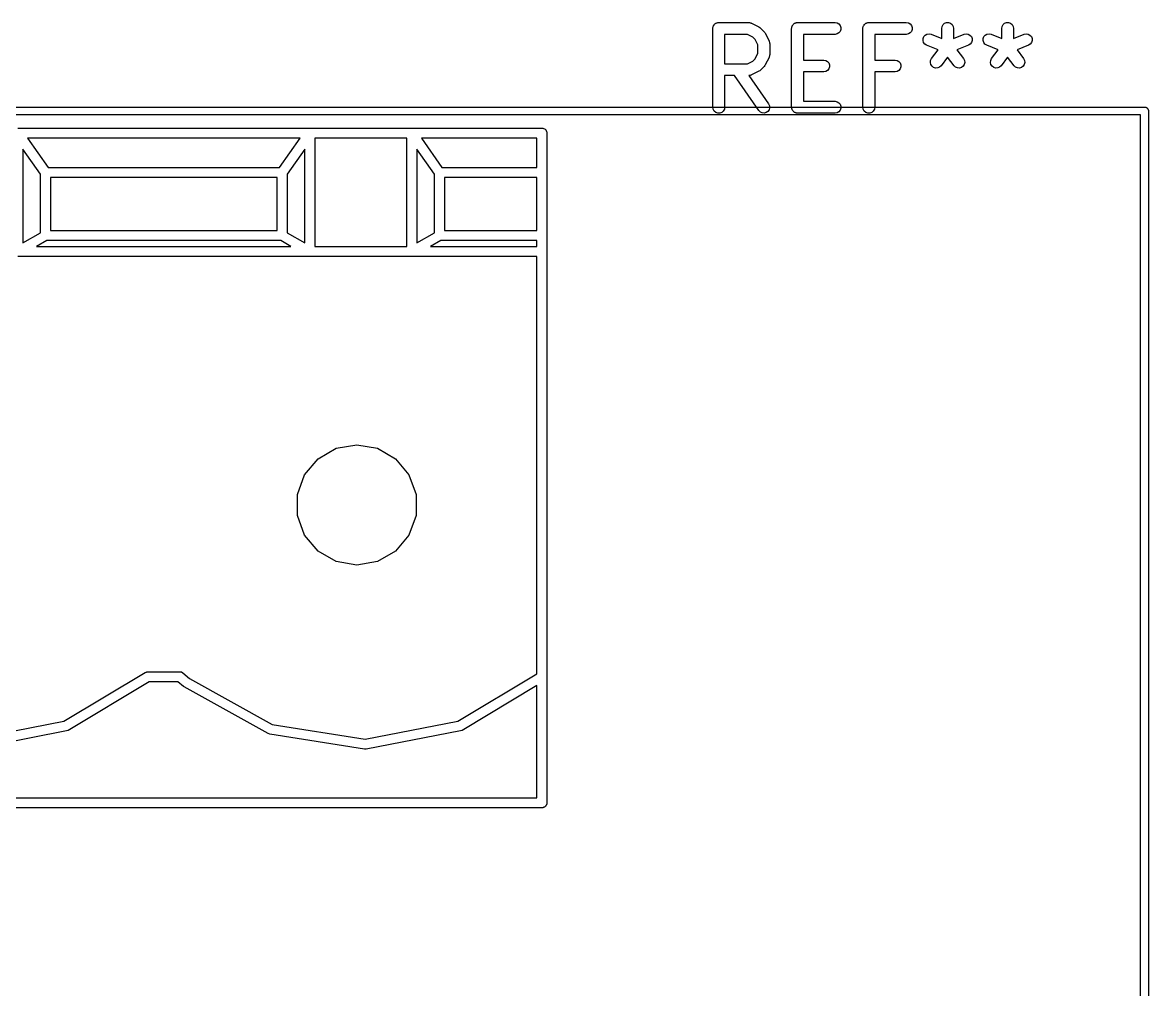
# Model space of a CAD drawing. Extents: x 10 to 287, y -200 to -10.
# Drawn here: x 197.76 to 212.05, y -41.15 to -28.88 of the extents above; entities that cross this region are included whole.
import ezdxf

# ---------------------------------------------------------------- set-up
doc = ezdxf.new("R2010")
doc.units = 0
doc.header["$MEASUREMENT"] = 0
doc.layers.add('BLACK', color=7, linetype='CONTINUOUS')

msp = doc.modelspace()

# ---------------------------------------------------------------- linework, layer by layer
at = {"layer": 'Black'}
for p, q in [((206.52, -28.9519), (206.521, -28.9454)), ((206.52, -29.9519), (206.52, -28.9519)), ((206.521, -28.9389), (206.524, -28.9327)), ((206.521, -28.9454), (206.521, -28.9389)), ((206.524, -28.9327), (206.525, -28.9262)), ((206.525, -28.9262), (206.528, -28.9205)), ((206.528, -28.9205), (206.53, -28.9144)), ((206.53, -28.9144), (206.535, -28.9094)), ((206.535, -28.9094), (206.538, -28.9037)), ((206.538, -28.9037), (206.543, -28.8995)), ((206.543, -28.8995), (206.547, -28.8944)), ((206.547, -28.8944), (206.553, -28.8911)), ((206.553, -28.8911), (206.558, -28.8869)), ((206.558, -28.8869), (206.564, -28.8847)), ((206.564, -28.8847), (206.57, -28.8814)), ((206.57, -28.8814), (206.576, -28.8803)), ((206.576, -28.8803), (206.582, -28.878)), ((206.582, -28.878), (206.589, -28.878)), ((206.589, -28.878), (206.595, -28.8769)), ((206.595, -28.8769), (206.976, -28.8769)), ((206.976, -28.8769), (206.98, -28.8776)), ((206.98, -28.8776), (206.985, -28.8774)), ((206.985, -28.8774), (206.993, -28.8799)), ((206.993, -28.8799), (207.002, -28.8814)), ((207.002, -28.8814), (207.006, -28.8836)), ((207.006, -28.8836), (207.01, -28.8848)), ((207.01, -28.8848), (207.105, -28.9324)), ((207.105, -28.9324), (207.115, -28.9396)), ((207.115, -28.9396), (207.124, -28.9465)), ((207.124, -28.9465), (207.172, -28.9941)), ((207.172, -28.9941), (207.179, -29.0039)), ((207.179, -29.0039), (207.186, -29.0136)), ((207.186, -29.0136), (207.234, -29.1088)), ((207.52, -28.9519), (207.521, -28.9454)), ((207.52, -29.9519), (207.52, -28.9519)), ((207.521, -28.9389), (207.524, -28.9327)), ((207.521, -28.9454), (207.521, -28.9389)), ((207.524, -28.9327), (207.525, -28.9262)), ((207.525, -28.9262), (207.528, -28.9205)), ((207.528, -28.9205), (207.53, -28.9144)), ((207.53, -28.9144), (207.535, -28.9094)), ((207.535, -28.9094), (207.538, -28.9037)), ((207.538, -28.9037), (207.543, -28.8995)), ((207.543, -28.8995), (207.547, -28.8944)), ((207.547, -28.8944), (207.553, -28.8911)), ((207.553, -28.8911), (207.558, -28.8869)), ((207.558, -28.8869), (207.564, -28.8847)), ((207.564, -28.8847), (207.57, -28.8814)), ((207.57, -28.8814), (207.576, -28.8803)), ((207.576, -28.8803), (207.582, -28.878)), ((207.582, -28.878), (207.589, -28.878)), ((207.589, -28.878), (207.595, -28.8769)), ((207.595, -28.8769), (208.071, -28.8769)), ((208.071, -28.8769), (208.097, -28.8814)), ((208.097, -28.8814), (208.12, -28.8944)), ((208.12, -29.0093), (208.097, -29.0224)), ((208.12, -28.8944), (208.136, -28.9144)), ((208.136, -28.9894), (208.12, -29.0093)), ((208.136, -28.9144), (208.145, -28.9389)), ((208.145, -28.9649), (208.136, -28.9894)), ((208.145, -28.9389), (208.145, -28.9649)), ((208.425, -28.9519), (208.426, -28.9454)), ((208.425, -29.9519), (208.425, -28.9519)), ((208.426, -28.9389), (208.428, -28.9327)), ((208.426, -28.9454), (208.426, -28.9389)), ((208.428, -28.9327), (208.43, -28.9262)), ((208.43, -28.9262), (208.433, -28.9205)), ((208.433, -28.9205), (208.435, -28.9144)), ((208.435, -28.9144), (208.439, -28.9094)), ((208.439, -28.9094), (208.443, -28.9037)), ((208.443, -28.9037), (208.448, -28.8995)), ((208.448, -28.8995), (208.452, -28.8944)), ((208.452, -28.8944), (208.457, -28.8911)), ((208.457, -28.8911), (208.462, -28.8869)), ((208.462, -28.8869), (208.469, -28.8847)), ((208.469, -28.8847), (208.474, -28.8814)), ((208.474, -28.8814), (208.481, -28.8803)), ((208.481, -28.8803), (208.487, -28.878)), ((208.487, -28.878), (208.494, -28.878)), ((208.494, -28.878), (208.5, -28.8769)), ((208.5, -28.8769), (208.976, -28.8769)), ((208.976, -28.8769), (209.002, -28.8814)), ((209.002, -28.8814), (209.024, -28.8944)), ((209.024, -29.0093), (209.002, -29.0224)), ((209.024, -28.8944), (209.041, -28.9144)), ((209.041, -28.9894), (209.024, -29.0093)), ((209.041, -28.9144), (209.05, -28.9389)), ((209.05, -28.9649), (209.041, -28.9894)), ((209.05, -28.9389), (209.05, -28.9649)), ((209.425, -28.9519), (209.43, -28.9262)), ((209.425, -29.0792), (209.425, -28.9519)), ((209.43, -28.9262), (209.443, -28.9037)), ((209.443, -28.9037), (209.462, -28.8869)), ((209.462, -28.8869), (209.487, -28.878)), ((209.487, -28.878), (209.513, -28.878)), ((209.513, -28.878), (209.537, -28.8869)), ((209.537, -28.8869), (209.557, -28.9037)), ((209.557, -28.9037), (209.57, -28.9262)), ((209.57, -28.9262), (209.575, -28.9519)), ((209.575, -28.9519), (209.575, -29.0792)), ((210.187, -28.9519), (210.191, -28.9262)), ((210.187, -29.0792), (210.187, -28.9519)), ((210.191, -28.9262), (210.204, -28.9037)), ((210.204, -28.9037), (210.224, -28.8869)), ((210.224, -28.8869), (210.249, -28.878)), ((210.249, -28.878), (210.275, -28.878)), ((210.275, -28.878), (210.299, -28.8869)), ((210.299, -28.8869), (210.319, -28.9037)), ((210.319, -28.9037), (210.332, -28.9262)), ((210.332, -28.9262), (210.337, -28.9519)), ((210.337, -28.9519), (210.337, -29.0792)), ((206.67, -29.0269), (206.67, -29.4007)), ((206.958, -29.0269), (206.67, -29.0269)), ((207.027, -29.0611), (206.958, -29.0269)), ((207.057, -29.0915), (207.027, -29.0611)), ((207.092, -29.1601), (207.057, -29.0915)), ((207.234, -29.1088), (207.235, -29.113)), ((207.235, -29.113), (207.237, -29.1167)), ((207.237, -29.1167), (207.239, -29.1254)), ((207.239, -29.1254), (207.241, -29.1338)), ((207.241, -29.1338), (207.241, -29.1381)), ((207.241, -29.1381), (207.242, -29.1424)), ((207.242, -29.1424), (207.242, -29.2852)), ((208.071, -29.0269), (207.67, -29.0269)), ((207.67, -29.0269), (207.67, -29.3531)), ((208.097, -29.0224), (208.071, -29.0269)), ((208.976, -29.0269), (208.575, -29.0269)), ((208.575, -29.0269), (208.575, -29.3531)), ((209.002, -29.0224), (208.976, -29.0269)), ((209.188, -29.0794), (209.198, -29.0552)), ((209.188, -29.1054), (209.188, -29.0794)), ((209.196, -29.1302), (209.188, -29.1054)), ((209.212, -29.1506), (209.196, -29.1302)), ((209.198, -29.0552), (209.216, -29.0358)), ((209.234, -29.1644), (209.212, -29.1506)), ((209.216, -29.0358), (209.238, -29.0235)), ((209.238, -29.0235), (209.264, -29.0198)), ((209.264, -29.0198), (209.29, -29.0251)), ((209.29, -29.0251), (209.425, -29.0792)), ((209.575, -29.0792), (209.71, -29.0251)), ((209.71, -29.0251), (209.736, -29.0198)), ((209.736, -29.0198), (209.762, -29.0235)), ((209.762, -29.0235), (209.784, -29.0358)), ((209.788, -29.1506), (209.766, -29.1644)), ((209.784, -29.0358), (209.802, -29.0552)), ((209.804, -29.1302), (209.788, -29.1506)), ((209.802, -29.0552), (209.812, -29.0794)), ((209.812, -29.1054), (209.804, -29.1302)), ((209.812, -29.0794), (209.812, -29.1054)), ((209.95, -29.0794), (209.96, -29.0552)), ((209.95, -29.1054), (209.95, -29.0794)), ((209.958, -29.1302), (209.95, -29.1054)), ((209.974, -29.1506), (209.958, -29.1302)), ((209.96, -29.0552), (209.977, -29.0358)), ((209.996, -29.1644), (209.974, -29.1506)), ((209.977, -29.0358), (210, -29.0235)), ((210, -29.0235), (210.026, -29.0198)), ((210.026, -29.0198), (210.052, -29.0251)), ((210.052, -29.0251), (210.187, -29.0792)), ((210.337, -29.0792), (210.472, -29.0251)), ((210.472, -29.0251), (210.498, -29.0198)), ((210.498, -29.0198), (210.523, -29.0235)), ((210.523, -29.0235), (210.546, -29.0358)), ((210.55, -29.1506), (210.528, -29.1644)), ((210.546, -29.0358), (210.564, -29.0552)), ((210.566, -29.1302), (210.55, -29.1506)), ((210.564, -29.0552), (210.573, -29.0794)), ((210.574, -29.1054), (210.566, -29.1302)), ((210.573, -29.0794), (210.574, -29.1054)), ((207.057, -29.336), (207.092, -29.2675)), ((207.092, -29.2675), (207.092, -29.1601)), ((207.241, -29.2938), (207.239, -29.3022)), ((207.242, -29.2852), (207.241, -29.2895)), ((207.241, -29.2895), (207.241, -29.2938)), ((209.381, -29.2233), (209.234, -29.1644)), ((209.297, -29.3355), (209.381, -29.2233)), ((209.766, -29.1644), (209.619, -29.2233)), ((209.619, -29.2233), (209.703, -29.3355)), ((210.143, -29.2233), (209.996, -29.1644)), ((210.059, -29.3355), (210.143, -29.2233)), ((210.528, -29.1644), (210.381, -29.2233)), ((210.381, -29.2233), (210.465, -29.3355)), ((206.67, -29.4007), (206.958, -29.4007)), ((206.958, -29.4007), (207.027, -29.3664)), ((207.027, -29.3664), (207.057, -29.336)), ((207.172, -29.4335), (207.124, -29.4811)), ((207.179, -29.4237), (207.172, -29.4335)), ((207.186, -29.414), (207.179, -29.4237)), ((207.234, -29.3188), (207.186, -29.414)), ((207.235, -29.3146), (207.234, -29.3188)), ((207.237, -29.3109), (207.235, -29.3146)), ((207.239, -29.3022), (207.237, -29.3109)), ((207.67, -29.3531), (207.929, -29.3531)), ((207.929, -29.3531), (207.954, -29.3576)), ((207.954, -29.3576), (207.977, -29.3706)), ((207.977, -29.3706), (207.994, -29.3906)), ((207.994, -29.3906), (208.002, -29.415)), ((208.002, -29.4411), (207.994, -29.4656)), ((208.002, -29.415), (208.002, -29.4411)), ((208.575, -29.3531), (208.833, -29.3531)), ((208.833, -29.3531), (208.859, -29.3576)), ((208.859, -29.3576), (208.882, -29.3706)), ((208.882, -29.3706), (208.898, -29.3906)), ((208.898, -29.3906), (208.907, -29.415)), ((208.907, -29.4411), (208.898, -29.4656)), ((208.907, -29.415), (208.907, -29.4411)), ((209.282, -29.3845), (209.285, -29.3587)), ((209.288, -29.4099), (209.282, -29.3845)), ((209.285, -29.3587), (209.297, -29.3355)), ((209.302, -29.4317), (209.288, -29.4099)), ((209.323, -29.4474), (209.302, -29.4317)), ((209.398, -29.4433), (209.374, -29.4535)), ((209.417, -29.4255), (209.398, -29.4433)), ((209.5, -29.315), (209.417, -29.4255)), ((209.583, -29.4255), (209.5, -29.315)), ((209.602, -29.4433), (209.583, -29.4255)), ((209.626, -29.4535), (209.602, -29.4433)), ((209.698, -29.4317), (209.677, -29.4474)), ((209.712, -29.4099), (209.698, -29.4317)), ((209.703, -29.3355), (209.715, -29.3587)), ((209.718, -29.3845), (209.712, -29.4099)), ((209.715, -29.3587), (209.718, -29.3845)), ((210.044, -29.3845), (210.047, -29.3587)), ((210.05, -29.4099), (210.044, -29.3845)), ((210.047, -29.3587), (210.059, -29.3355)), ((210.064, -29.4317), (210.05, -29.4099)), ((210.085, -29.4474), (210.064, -29.4317)), ((210.16, -29.4433), (210.136, -29.4535)), ((210.179, -29.4255), (210.16, -29.4433)), ((210.262, -29.315), (210.179, -29.4255)), ((210.345, -29.4255), (210.262, -29.315)), ((210.364, -29.4433), (210.345, -29.4255)), ((210.388, -29.4535), (210.364, -29.4433)), ((210.459, -29.4317), (210.439, -29.4474)), ((210.474, -29.4099), (210.459, -29.4317)), ((210.465, -29.3355), (210.477, -29.3587)), ((210.48, -29.3845), (210.474, -29.4099)), ((210.477, -29.3587), (210.48, -29.3845)), ((206.794, -29.5507), (206.67, -29.5507)), ((206.67, -29.5507), (206.67, -29.9519)), ((207.105, -29.9949), (206.794, -29.5507)), ((206.98, -29.5499), (206.977, -29.5505)), ((206.977, -29.5505), (207.228, -29.9089)), ((206.985, -29.5502), (206.98, -29.5499)), ((206.993, -29.5477), (206.985, -29.5502)), ((207.002, -29.5462), (206.993, -29.5477)), ((207.006, -29.544), (207.002, -29.5462)), ((207.01, -29.5428), (207.006, -29.544)), ((207.105, -29.4952), (207.01, -29.5428)), ((207.115, -29.488), (207.105, -29.4952)), ((207.124, -29.4811), (207.115, -29.488)), ((207.929, -29.5031), (207.67, -29.5031)), ((207.67, -29.5031), (207.67, -29.8769)), ((207.954, -29.4985), (207.929, -29.5031)), ((207.977, -29.4855), (207.954, -29.4985)), ((207.994, -29.4656), (207.977, -29.4855)), ((208.833, -29.5031), (208.575, -29.5031)), ((208.575, -29.5031), (208.575, -29.9519)), ((208.859, -29.4985), (208.833, -29.5031)), ((208.882, -29.4855), (208.859, -29.4985)), ((208.898, -29.4656), (208.882, -29.4855)), ((209.348, -29.4549), (209.323, -29.4474)), ((209.374, -29.4535), (209.348, -29.4549)), ((209.652, -29.4549), (209.626, -29.4535)), ((209.677, -29.4474), (209.652, -29.4549)), ((210.11, -29.4549), (210.085, -29.4474)), ((210.136, -29.4535), (210.11, -29.4549)), ((210.414, -29.4549), (210.388, -29.4535)), ((210.439, -29.4474), (210.414, -29.4549)), ((74.5, -29.95), (212, -29.95)), ((206.525, -29.9775), (206.52, -29.9519)), ((206.538, -30.0001), (206.525, -29.9775)), ((206.558, -30.0168), (206.538, -30.0001)), ((206.653, -30.0001), (206.633, -30.0168)), ((206.666, -29.9775), (206.653, -30.0001)), ((206.67, -29.9519), (206.666, -29.9775)), ((207.124, -30.0133), (207.105, -29.9949)), ((207.147, -30.0243), (207.124, -30.0133)), ((207.22, -30.0049), (207.198, -30.0199)), ((207.235, -29.9836), (207.22, -30.0049)), ((207.228, -29.9089), (207.239, -29.9325)), ((207.241, -29.9584), (207.235, -29.9836)), ((207.239, -29.9325), (207.241, -29.9584)), ((207.521, -29.9583), (207.52, -29.9519)), ((207.521, -29.9649), (207.521, -29.9583)), ((207.524, -29.9711), (207.521, -29.9649)), ((207.525, -29.9775), (207.524, -29.9711)), ((207.528, -29.9832), (207.525, -29.9775)), ((207.53, -29.9894), (207.528, -29.9832)), ((207.535, -29.9944), (207.53, -29.9894)), ((207.538, -30.0001), (207.535, -29.9944)), ((207.543, -30.0043), (207.538, -30.0001)), ((207.547, -30.0093), (207.543, -30.0043)), ((207.553, -30.0126), (207.547, -30.0093)), ((207.558, -30.0168), (207.553, -30.0126)), ((207.67, -29.8769), (208.071, -29.8769)), ((208.071, -29.8769), (208.097, -29.8814)), ((208.097, -29.8814), (208.12, -29.8944)), ((208.12, -30.0093), (208.097, -30.0224)), ((208.12, -29.8944), (208.136, -29.9144)), ((208.136, -29.9894), (208.12, -30.0093)), ((208.136, -29.9144), (208.145, -29.9389)), ((208.145, -29.9649), (208.136, -29.9894)), ((208.145, -29.9389), (208.145, -29.9649)), ((208.43, -29.9775), (208.425, -29.9519)), ((208.443, -30.0001), (208.43, -29.9775)), ((208.462, -30.0168), (208.443, -30.0001)), ((208.557, -30.0001), (208.537, -30.0168)), ((208.57, -29.9775), (208.557, -30.0001)), ((208.575, -29.9519), (208.57, -29.9775)), ((212, -29.95), (212.004, -29.9508)), ((212.004, -29.9508), (212.009, -29.9508)), ((212.009, -29.9508), (212.013, -29.9523)), ((212.013, -29.9523), (212.017, -29.953)), ((212.017, -29.953), (212.021, -29.9552)), ((212.021, -29.9552), (212.025, -29.9567)), ((212.025, -29.9567), (212.028, -29.9595)), ((212.028, -29.9595), (212.032, -29.9617)), ((212.032, -29.9617), (212.035, -29.965)), ((212.035, -29.965), (212.038, -29.9679)), ((212.038, -29.9679), (212.04, -29.9716)), ((212.04, -29.9716), (212.043, -29.975)), ((212.043, -29.975), (212.045, -29.9791)), ((212.045, -29.9791), (212.047, -29.9829)), ((212.047, -29.9829), (212.048, -29.9872)), ((212.048, -29.9872), (212.049, -29.9913)), ((212.049, -29.9913), (212.049, -29.9957)), ((212.049, -29.9957), (212.05, -30)), ((212.05, -30), (212.05, -130)), ((211.95, -30.05), (74.55, -30.05)), ((206.582, -30.0257), (206.558, -30.0168)), ((206.608, -30.0257), (206.582, -30.0257)), ((206.633, -30.0168), (206.608, -30.0257)), ((207.173, -30.0266), (207.147, -30.0243)), ((207.198, -30.0199), (207.173, -30.0266)), ((207.564, -30.0191), (207.558, -30.0168)), ((207.57, -30.0224), (207.564, -30.0191)), ((207.576, -30.0235), (207.57, -30.0224)), ((207.582, -30.0257), (207.576, -30.0235)), ((207.589, -30.0257), (207.582, -30.0257)), ((207.595, -30.0269), (207.589, -30.0257)), ((208.071, -30.0269), (207.595, -30.0269)), ((208.097, -30.0224), (208.071, -30.0269)), ((208.487, -30.0257), (208.462, -30.0168)), ((208.513, -30.0257), (208.487, -30.0257)), ((208.537, -30.0168), (208.513, -30.0257)), ((211.95, -129.95), (211.95, -30.05)), ((197.698, -30.2175), (200.949, -30.2175)), ((200.949, -30.2175), (201.402, -30.2175)), ((201.402, -30.2175), (202.698, -30.2175)), ((202.698, -30.2175), (204.339, -30.2175)), ((204.339, -30.2175), (204.339, -30.2175)), ((204.339, -30.2175), (204.361, -30.2175)), ((204.361, -30.2175), (204.372, -30.2213)), ((204.372, -30.2213), (204.372, -30.2213)), ((204.372, -30.2213), (204.372, -30.2214)), ((204.372, -30.2214), (204.382, -30.225)), ((204.382, -30.225), (204.39, -30.2318)), ((204.39, -30.2318), (204.391, -30.2324)), ((204.391, -30.2324), (204.392, -30.2332)), ((204.392, -30.2332), (204.399, -30.2392)), ((204.399, -30.2392), (204.403, -30.2472)), ((204.403, -30.2472), (204.405, -30.2492)), ((204.405, -30.2492), (204.406, -30.2518)), ((204.406, -30.2518), (204.41, -30.2583)), ((204.41, -30.2583), (204.411, -30.2657)), ((204.411, -30.2657), (204.413, -30.27)), ((204.413, -30.27), (204.413, -30.2745)), ((204.413, -30.2745), (204.413, -30.28)), ((204.413, -30.28), (204.413, -38.78)), ((198.151, -30.3445), (197.82, -30.3445)), ((197.82, -30.3445), (198.081, -30.7179)), ((201.28, -30.3445), (198.151, -30.3445)), ((201.019, -30.7179), (201.28, -30.3445)), ((201.466, -30.3445), (201.466, -31.7186)), ((202.634, -30.3445), (201.466, -30.3445)), ((202.634, -31.7186), (202.634, -30.3445)), ((202.82, -30.3445), (203.081, -30.7179)), ((204.286, -30.3445), (202.82, -30.3445)), ((204.286, -30.7179), (204.286, -30.3445)), ((197.985, -30.8014), (197.761, -30.4823)), ((197.761, -30.4823), (197.761, -31.6726)), ((201.339, -30.4823), (201.115, -30.8014)), ((201.339, -31.6726), (201.339, -30.4823)), ((202.985, -30.8014), (202.761, -30.4823)), ((202.761, -30.4823), (202.761, -31.6726)), ((198.081, -30.7179), (200.949, -30.7179)), ((200.949, -30.7179), (201.019, -30.7179)), ((203.081, -30.7179), (204.286, -30.7179)), ((197.985, -31.5447), (197.985, -30.8014)), ((198.151, -30.8449), (198.112, -30.8449)), ((198.112, -30.8449), (198.112, -31.518)), ((200.988, -30.8449), (198.151, -30.8449)), ((200.988, -31.518), (200.988, -30.8449)), ((201.115, -30.8014), (201.115, -31.5447)), ((202.985, -31.5447), (202.985, -30.8014)), ((203.112, -30.8449), (203.112, -31.518)), ((204.286, -30.8449), (203.112, -30.8449)), ((204.286, -31.518), (204.286, -30.8449)), ((197.761, -31.6726), (197.985, -31.5447)), ((198.112, -31.518), (200.949, -31.518)), ((200.949, -31.518), (200.988, -31.518)), ((201.115, -31.5447), (201.339, -31.6726)), ((202.761, -31.6726), (202.985, -31.5447)), ((203.112, -31.518), (204.286, -31.518)), ((198.065, -31.645), (197.936, -31.7186)), ((197.936, -31.7186), (198.048, -31.7186)), ((198.048, -31.7186), (200.949, -31.7186)), ((198.151, -31.645), (198.065, -31.645)), ((200.949, -31.645), (198.151, -31.645)), ((201.035, -31.645), (200.949, -31.645)), ((200.949, -31.7186), (201.052, -31.7186)), ((201.164, -31.7186), (201.035, -31.645)), ((201.052, -31.7186), (201.164, -31.7186)), ((201.466, -31.7186), (202.634, -31.7186)), ((203.065, -31.645), (202.936, -31.7186)), ((202.936, -31.7186), (203.048, -31.7186)), ((203.048, -31.7186), (204.286, -31.7186)), ((204.286, -31.645), (203.065, -31.645)), ((204.286, -31.7186), (204.286, -31.645)), ((198.048, -31.8456), (197.698, -31.8456)), ((198.151, -31.8456), (198.048, -31.8456)), ((200.949, -31.8456), (198.151, -31.8456)), ((201.052, -31.8456), (200.949, -31.8456)), ((201.402, -31.8456), (201.052, -31.8456)), ((202.698, -31.8456), (201.402, -31.8456)), ((203.048, -31.8456), (202.698, -31.8456)), ((204.286, -31.8456), (203.048, -31.8456)), ((204.286, -37.1429), (204.286, -31.8456)), ((201.508, -34.414), (201.738, -34.2812)), ((201.738, -34.2812), (202, -34.2351)), ((202, -34.2351), (202.262, -34.2812)), ((202.262, -34.2812), (202.492, -34.414)), ((201.338, -34.6175), (201.508, -34.414)), ((202.492, -34.414), (202.662, -34.6175)), ((201.247, -34.8672), (201.338, -34.6175)), ((202.662, -34.6175), (202.753, -34.8672)), ((201.247, -35.1328), (201.247, -34.8672)), ((202.753, -34.8672), (202.753, -35.1328)), ((201.338, -35.3825), (201.247, -35.1328)), ((202.753, -35.1328), (202.662, -35.3825)), ((201.508, -35.586), (201.338, -35.3825)), ((202.662, -35.3825), (202.492, -35.586)), ((201.738, -35.7188), (201.508, -35.586)), ((202.492, -35.586), (202.262, -35.7188)), ((202, -35.7649), (201.738, -35.7188)), ((202.262, -35.7188), (202, -35.7649)), ((198.281, -37.7459), (199.316, -37.1252)), ((199.316, -37.1252), (199.327, -37.1208)), ((199.327, -37.1208), (199.328, -37.1203)), ((199.328, -37.1203), (199.329, -37.1202)), ((199.329, -37.1202), (199.337, -37.1173)), ((199.337, -37.1173), (199.346, -37.1171)), ((199.346, -37.1171), (199.35, -37.1165)), ((199.35, -37.1165), (199.748, -37.1165)), ((199.748, -37.1165), (199.751, -37.116)), ((199.751, -37.116), (199.773, -37.1198)), ((199.773, -37.1198), (199.792, -37.1308)), ((199.792, -37.1308), (199.876, -37.2017)), ((203.281, -37.7459), (204.286, -37.1429)), ((199.366, -37.2435), (198.337, -37.8605)), ((199.729, -37.2435), (199.366, -37.2435)), ((199.799, -37.3029), (199.729, -37.2435)), ((199.805, -37.3059), (199.799, -37.3029)), ((199.876, -37.2017), (200.926, -37.7848)), ((204.286, -37.291), (203.337, -37.8605)), ((204.286, -38.7163), (204.286, -37.291)), ((199.809, -37.3097), (199.805, -37.3059)), ((200.874, -37.9013), (199.809, -37.3097)), ((197.107, -37.9729), (198.281, -37.7459)), ((198.316, -37.8684), (197.12, -38.0998)), ((198.337, -37.8605), (198.316, -37.8684)), ((198.316, -37.8684), (198.316, -37.8684)), ((200.926, -37.7848), (202.107, -37.9729)), ((202.107, -37.9729), (203.281, -37.7459)), ((203.316, -37.8684), (202.12, -38.0998)), ((203.337, -37.8605), (203.316, -37.8684)), ((203.316, -37.8684), (203.316, -37.8684)), ((200.895, -37.9085), (200.874, -37.9013)), ((202.098, -38.1001), (200.895, -37.9085)), ((202.12, -38.0998), (202.098, -38.1001)), ((194.751, -38.7163), (204.286, -38.7163)), ((204.35, -38.8433), (194.751, -38.8433)), ((204.355, -38.8425), (204.35, -38.8433)), ((204.361, -38.8425), (204.355, -38.8425)), ((204.367, -38.8403), (204.361, -38.8425)), ((204.372, -38.8395), (204.367, -38.8403)), ((204.376, -38.8372), (204.372, -38.8395)), ((204.382, -38.835), (204.376, -38.8372)), ((204.387, -38.8309), (204.382, -38.835)), ((204.391, -38.8285), (204.387, -38.8309)), ((204.394, -38.8248), (204.391, -38.8285)), ((204.399, -38.8208), (204.394, -38.8248)), ((204.402, -38.8155), (204.399, -38.8208)), ((204.405, -38.8116), (204.402, -38.8155)), ((204.407, -38.8068), (204.405, -38.8116)), ((204.41, -38.8017), (204.407, -38.8068)), ((204.411, -38.7959), (204.41, -38.8017)), ((204.413, -38.7909), (204.411, -38.7959)), ((204.413, -38.78), (204.413, -38.7855)), ((204.413, -38.7855), (204.413, -38.7909))]:
    msp.add_line(p, q, dxfattribs=at)

doc.saveas('drawing.dxf')
